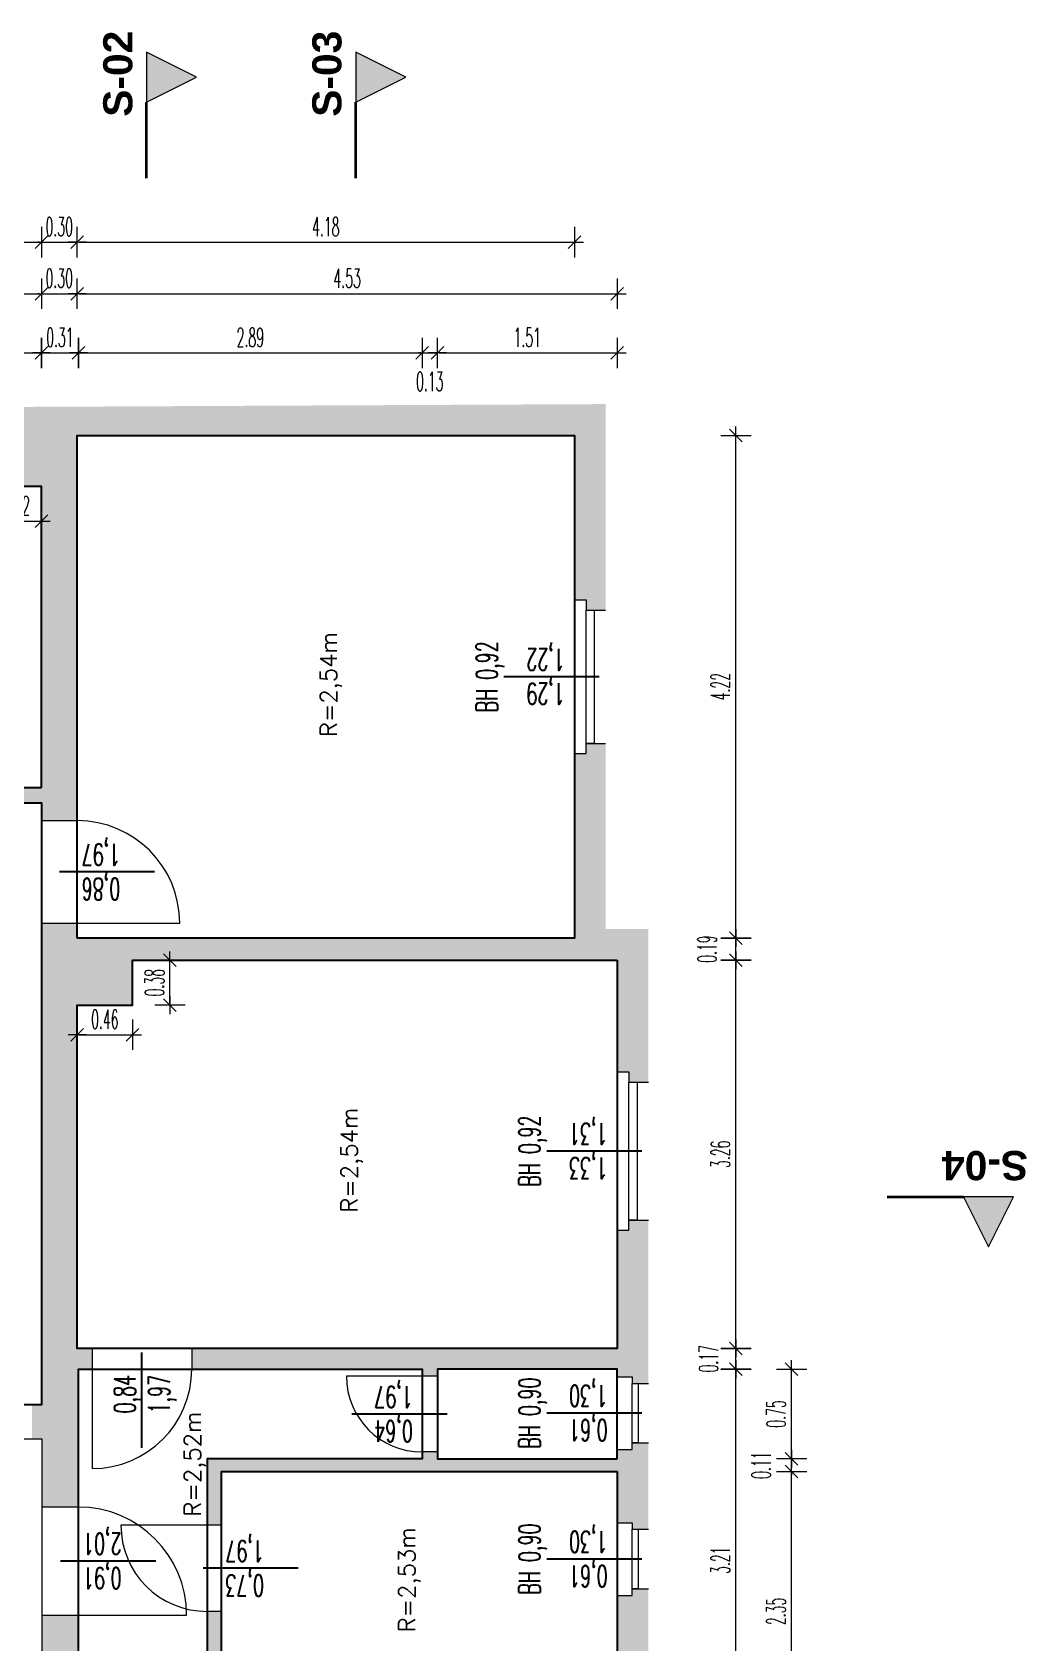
# Model space of a CAD drawing. Header units: metres. Extents: x -8.6 to 8, y -3.3 to 22.3.
# Drawn here: x -0.39 to 7.96, y 8.76 to 22.29 of the extents above; entities that cross this region are included whole.
import ezdxf
from ezdxf.enums import TextEntityAlignment as Align

# ---------------------------------------------------------------- set-up
doc = ezdxf.new("R2010")
doc.units = ezdxf.units.M
doc.header["$LTSCALE"] = 10
doc.header["$MEASUREMENT"] = 0
doc.linetypes.add('Schnittlinie', pattern=[0.6, 0.3, -0.15, 0, -0.15])
for name, color, linetype, lineweight in [('10_1OG Fenster', 7, 'Continuous', 18), ('10_1OG Treppe', 7, 'Continuous', 18), ('10_1OG Tür', 7, 'Continuous', 18), ('10_1OG W', 7, 'Continuous', 25), ('140_Raumbezeichnung', 7, 'Continuous', 15), ('40_Bemaßung', 7, 'Continuous', 15)]:
    doc.layers.add(name, color=color, linetype=linetype, lineweight=lineweight)
doc.layers.add('200_Schraffur_Wand', color=252, linetype='Continuous', lineweight=9, transparency=0.6)
for name, color, linetype in [('85 Schnitt Marker', 7, 'Continuous'), ('_Archi_Fenster', 7, 'Continuous'), ('Archi_Tür', 7, 'Continuous')]:
    doc.layers.add(name, color=color, linetype=linetype)
doc.styles.add('ERSTELLTER_STIL_2', font='arialbd.ttf')
doc.styles.add('SIMPLEX50', font='simplex.shx', dxfattribs={"width": 0.48})
doc.styles.get("Standard").update_dxf_attribs({"font": 'simplex.shx'})
doc.dimstyles.new('Meter_Bem Horizontal', dxfattribs={"dimtxt": 0.16, "dimasz": 0.015, "dimexe": 0, "dimexo": 0.1, "dimgap": 0.05, "dimtad": 1, "dimrnd": 0.01, "dimzin": 0, "dimdsep": 46, "dimtxsty": 'SIMPLEX50', "dimblk": 'Bempfeil', "dimcen": 0.125, "dimse1": 1, "dimse2": 1, "dimclre": 1, "dimadec": 0, "dimazin": 0, "dimtp": 102033525.0, "dimtm": 1, "dimtfac": 1, "dimtix": 1, "dimtmove": 2, "dimatfit": 3, "dimldrblk": 'Bempfeil', "dimfxl": 1, "dimtolj": 1, "dimtzin": 0, "dimlwd": -1, "dimarcsym": 0})

# ---------------------------------------------------------------- blocks, each defined once
blk = doc.blocks.new('Bempfeil')
at = {"color": 0, "linetype": 'ByBlock'}
for p, q in [((-5, 0), (5, 0)), ((-3.54, -3.54), (3.54, 3.54)), ((0, 8.5), (0, -8.5))]:
    blk.add_line(p, q, dxfattribs=at)
blk = doc.blocks.new('*D5')
at = {"layer": '40_Bemaßung', "color": 0, "transparency": 16777216}
blk.add_line((5.521, 7.863), (5.521, 11.043), dxfattribs=at)
at = {"layer": 'Defpoints', "color": 0, "transparency": 16777216}
for p in [(0, 11.058), (5.521, 11.058), (4.524, 7.848)]:
    blk.add_point(p, dxfattribs=at)
at = {"layer": '40_Bemaßung', "color": 0, "transparency": 16777216, "xscale": 0.015, "yscale": 0.015, "zscale": 0.015}
for p, rotation in [((5.521, 11.058), 90), ((5.521, 7.848), 270)]:
    blk.add_blockref('Bempfeil', p, dxfattribs=dict(at, rotation=rotation))
at = {"layer": '40_Bemaßung', "color": 0, "transparency": 16777216, "insert": (5.391, 9.453), "char_height": 0.16, "attachment_point": 5, "rotation": 90, "style": 'SIMPLEX50'}
blk.add_mtext('\\A1;3.21', dxfattribs=at)
blk = doc.blocks.new('*D6')
at = {"layer": '40_Bemaßung', "color": 0, "transparency": 16777216}
blk.add_line((5.521, 11.073), (5.521, 11.217), dxfattribs=at)
at = {"layer": 'Defpoints', "color": 0, "transparency": 16777216}
for p in [(-0.011, 11.232), (5.521, 11.232), (0, 11.058)]:
    blk.add_point(p, dxfattribs=at)
at = {"layer": '40_Bemaßung', "color": 0, "transparency": 16777216, "xscale": 0.015, "yscale": 0.015, "zscale": 0.015}
for p, rotation in [((5.521, 11.232), 90), ((5.521, 11.058), 270)]:
    blk.add_blockref('Bempfeil', p, dxfattribs=dict(at, rotation=rotation))
at = {"layer": '40_Bemaßung', "color": 0, "transparency": 16777216, "insert": (5.291, 11.145), "char_height": 0.16, "attachment_point": 5, "rotation": 90, "style": 'SIMPLEX50'}
blk.add_mtext('\\A1;0.17', dxfattribs=at)
blk = doc.blocks.new('*D7')
at = {"layer": '40_Bemaßung', "color": 0, "transparency": 16777216}
blk.add_line((5.521, 11.247), (5.521, 14.476), dxfattribs=at)
at = {"layer": 'Defpoints', "color": 0, "transparency": 16777216}
for p in [(4.524, 14.491), (5.521, 14.491), (-0.011, 11.232)]:
    blk.add_point(p, dxfattribs=at)
at = {"layer": '40_Bemaßung', "color": 0, "transparency": 16777216, "xscale": 0.015, "yscale": 0.015, "zscale": 0.015}
for p, rotation in [((5.521, 14.491), 90), ((5.521, 11.232), 270)]:
    blk.add_blockref('Bempfeil', p, dxfattribs=dict(at, rotation=rotation))
at = {"layer": '40_Bemaßung', "color": 0, "transparency": 16777216, "insert": (5.391, 12.862), "char_height": 0.16, "attachment_point": 5, "rotation": 90, "style": 'SIMPLEX50'}
blk.add_mtext('\\A1;3.26', dxfattribs=at)
blk = doc.blocks.new('*D8')
at = {"layer": '40_Bemaßung', "color": 0, "transparency": 16777216}
blk.add_line((5.521, 14.506), (5.521, 14.663), dxfattribs=at)
at = {"layer": 'Defpoints', "color": 0, "transparency": 16777216}
for p in [(-0.011, 14.678), (5.521, 14.678), (4.524, 14.491)]:
    blk.add_point(p, dxfattribs=at)
at = {"layer": '40_Bemaßung', "color": 0, "transparency": 16777216, "xscale": 0.015, "yscale": 0.015, "zscale": 0.015}
for p, rotation in [((5.521, 14.678), 90), ((5.521, 14.491), 270)]:
    blk.add_blockref('Bempfeil', p, dxfattribs=dict(at, rotation=rotation))
at = {"layer": '40_Bemaßung', "color": 0, "transparency": 16777216, "insert": (5.279, 14.585), "char_height": 0.16, "attachment_point": 5, "rotation": 90, "style": 'SIMPLEX50'}
blk.add_mtext('\\A1;0.19', dxfattribs=at)
blk = doc.blocks.new('*D9')
at = {"layer": '40_Bemaßung', "color": 0, "transparency": 16777216}
blk.add_line((5.521, 14.693), (5.521, 18.884), dxfattribs=at)
at = {"layer": 'Defpoints', "color": 0, "transparency": 16777216}
for p in [(-0.011, 18.899), (5.521, 18.899), (-0.011, 14.678)]:
    blk.add_point(p, dxfattribs=at)
at = {"layer": '40_Bemaßung', "color": 0, "transparency": 16777216, "xscale": 0.015, "yscale": 0.015, "zscale": 0.015}
for p, rotation in [((5.521, 18.899), 90), ((5.521, 14.678), 270)]:
    blk.add_blockref('Bempfeil', p, dxfattribs=dict(at, rotation=rotation))
at = {"layer": '40_Bemaßung', "color": 0, "transparency": 16777216, "insert": (5.391, 16.789), "char_height": 0.16, "attachment_point": 5, "rotation": 90, "style": 'SIMPLEX50'}
blk.add_mtext('\\A1;4.22', dxfattribs=at)
blk = doc.blocks.new('*D12')
at = {"layer": '40_Bemaßung', "color": 0, "transparency": 16777216}
blk.add_line((0.004, 13.866), (0.438, 13.866), dxfattribs=at)
at = {"layer": 'Defpoints', "color": 0, "transparency": 16777216}
for p in [(-0.011, 14.115), (0.453, 14.115), (0.453, 13.866)]:
    blk.add_point(p, dxfattribs=at)
at = {"layer": '40_Bemaßung', "color": 0, "transparency": 16777216, "xscale": 0.015, "yscale": 0.015, "zscale": 0.015, "rotation": 180}
blk.add_blockref('Bempfeil', (-0.011, 13.866), dxfattribs=at)
at = {"layer": '40_Bemaßung', "color": 0, "transparency": 16777216, "xscale": 0.015, "yscale": 0.015, "zscale": 0.015}
blk.add_blockref('Bempfeil', (0.453, 13.866), dxfattribs=at)
at = {"layer": '40_Bemaßung', "color": 0, "transparency": 16777216, "insert": (0.221, 13.996), "char_height": 0.16, "attachment_point": 5, "style": 'SIMPLEX50'}
blk.add_mtext('\\A1;0.46', dxfattribs=at)
blk = doc.blocks.new('*D13')
at = {"layer": '40_Bemaßung', "color": 0, "transparency": 16777216}
blk.add_line((0.768, 14.13), (0.768, 14.476), dxfattribs=at)
at = {"layer": 'Defpoints', "color": 0, "transparency": 16777216}
for p in [(0.453, 14.491), (0.768, 14.491), (0.453, 14.115)]:
    blk.add_point(p, dxfattribs=at)
at = {"layer": '40_Bemaßung', "color": 0, "transparency": 16777216, "xscale": 0.015, "yscale": 0.015, "zscale": 0.015}
for p, rotation in [((0.768, 14.491), 90), ((0.768, 14.115), 270)]:
    blk.add_blockref('Bempfeil', p, dxfattribs=dict(at, rotation=rotation))
at = {"layer": '40_Bemaßung', "color": 0, "transparency": 16777216, "insert": (0.638, 14.303), "char_height": 0.16, "attachment_point": 5, "rotation": 90, "style": 'SIMPLEX50'}
blk.add_mtext('\\A1;0.38', dxfattribs=at)
blk = doc.blocks.new('*D14')
at = {"layer": '40_Bemaßung', "color": 0, "transparency": 16777216}
blk.add_line((5.988, 7.863), (5.988, 10.183), dxfattribs=at)
at = {"layer": 'Defpoints', "color": 0, "transparency": 16777216}
for p in [(4.524, 10.198), (5.988, 10.198), (4.524, 7.848)]:
    blk.add_point(p, dxfattribs=at)
at = {"layer": '40_Bemaßung', "color": 0, "transparency": 16777216, "xscale": 0.015, "yscale": 0.015, "zscale": 0.015}
for p, rotation in [((5.988, 10.198), 90), ((5.988, 7.848), 270)]:
    blk.add_blockref('Bempfeil', p, dxfattribs=dict(at, rotation=rotation))
at = {"layer": '40_Bemaßung', "color": 0, "transparency": 16777216, "insert": (5.858, 9.023), "char_height": 0.16, "attachment_point": 5, "rotation": 90, "style": 'SIMPLEX50'}
blk.add_mtext('\\A1;2.35', dxfattribs=at)
blk = doc.blocks.new('*D15')
at = {"layer": '40_Bemaßung', "color": 0, "transparency": 16777216}
for p, q in [((5.988, 10.319), (5.988, 10.334)), ((5.988, 10.198), (5.988, 10.304)), ((5.988, 10.183), (5.988, 10.168))]:
    blk.add_line(p, q, dxfattribs=at)
at = {"layer": 'Defpoints', "color": 0, "transparency": 16777216}
for p in [(4.524, 10.304), (5.988, 10.304), (4.524, 10.198)]:
    blk.add_point(p, dxfattribs=at)
at = {"layer": '40_Bemaßung', "color": 0, "transparency": 16777216, "xscale": 0.015, "yscale": 0.015, "zscale": 0.015}
for p, rotation in [((5.988, 10.304), 270), ((5.988, 10.198), 90)]:
    blk.add_blockref('Bempfeil', p, dxfattribs=dict(at, rotation=rotation))
at = {"layer": '40_Bemaßung', "color": 0, "transparency": 16777216, "insert": (5.733, 10.251), "char_height": 0.16, "attachment_point": 5, "rotation": 90, "style": 'SIMPLEX50'}
blk.add_mtext('\\A1;0.11', dxfattribs=at)
blk = doc.blocks.new('*D16')
at = {"layer": '40_Bemaßung', "color": 0, "transparency": 16777216}
blk.add_line((5.988, 10.319), (5.988, 11.043), dxfattribs=at)
at = {"layer": 'Defpoints', "color": 0, "transparency": 16777216}
for p in [(4.524, 11.058), (5.988, 11.058), (4.524, 10.304)]:
    blk.add_point(p, dxfattribs=at)
at = {"layer": '40_Bemaßung', "color": 0, "transparency": 16777216, "xscale": 0.015, "yscale": 0.015, "zscale": 0.015}
for p, rotation in [((5.988, 11.058), 90), ((5.988, 10.304), 270)]:
    blk.add_blockref('Bempfeil', p, dxfattribs=dict(at, rotation=rotation))
at = {"layer": '40_Bemaßung', "color": 0, "transparency": 16777216, "insert": (5.858, 10.681), "char_height": 0.16, "attachment_point": 5, "rotation": 90, "style": 'SIMPLEX50'}
blk.add_mtext('\\A1;0.75', dxfattribs=at)
blk = doc.blocks.new('fenster')
at = {"layer": '_Archi_Fenster', "color": 0}
blk.add_line((0, -0.45), (0, 0.35), dxfattribs=at)
at = {"layer": '_Archi_Fenster', "color": 0, "style": 'SIMPLEX50', "width": 0.6}
blk.add_attdef('BH', text='', height=0.18, dxfattribs=at).set_placement((0, 0.35), align=Align.BOTTOM_CENTER)
blk.add_attdef('LW', text='', height=0.18, rotation=90, dxfattribs=at).set_placement((0, 0), align=Align.BOTTOM_CENTER)
blk.add_attdef('LH', text='', height=0.18, rotation=90, dxfattribs=at).set_placement((0.054, 0), align=Align.TOP_CENTER)
blk = doc.blocks.new('*D44')
at = {"layer": '40_Bemaßung', "color": 0, "transparency": 16777216}
blk.add_line((-0.719, 18.18), (-0.327, 18.18), dxfattribs=at)
at = {"layer": 'Defpoints', "color": 0, "transparency": 16777216}
for p in [(-0.734, 18.471), (-0.312, 18.471), (-0.312, 18.18)]:
    blk.add_point(p, dxfattribs=at)
at = {"layer": '40_Bemaßung', "color": 0, "transparency": 16777216, "xscale": 0.015, "yscale": 0.015, "zscale": 0.015, "rotation": 180}
blk.add_blockref('Bempfeil', (-0.734, 18.18), dxfattribs=at)
at = {"layer": '40_Bemaßung', "color": 0, "transparency": 16777216, "xscale": 0.015, "yscale": 0.015, "zscale": 0.015}
blk.add_blockref('Bempfeil', (-0.312, 18.18), dxfattribs=at)
at = {"layer": '40_Bemaßung', "color": 0, "transparency": 16777216, "insert": (-0.523, 18.31), "char_height": 0.16, "attachment_point": 5, "style": 'SIMPLEX50'}
blk.add_mtext('\\A1;0.42', dxfattribs=at)
blk = doc.blocks.new('*D53')
at = {"layer": '40_Bemaßung', "color": 0, "transparency": 16777216}
blk.add_line((-3.302, 19.592), (-0.327, 19.592), dxfattribs=at)
at = {"layer": 'Defpoints', "color": 0, "transparency": 16777216}
for p in [(-0.312, 19.592), (-3.317, 11.531), (-0.312, 10.757)]:
    blk.add_point(p, dxfattribs=at)
at = {"layer": '40_Bemaßung', "color": 0, "transparency": 16777216, "xscale": 0.015, "yscale": 0.015, "zscale": 0.015, "rotation": 180}
blk.add_blockref('Bempfeil', (-3.317, 19.592), dxfattribs=at)
at = {"layer": '40_Bemaßung', "color": 0, "transparency": 16777216, "xscale": 0.015, "yscale": 0.015, "zscale": 0.015}
blk.add_blockref('Bempfeil', (-0.312, 19.592), dxfattribs=at)
at = {"layer": '40_Bemaßung', "color": 0, "transparency": 16777216, "insert": (-1.815, 19.722), "char_height": 0.16, "attachment_point": 5, "style": 'SIMPLEX50'}
blk.add_mtext('\\A1;3.00', dxfattribs=at)
blk = doc.blocks.new('*D54')
at = {"layer": '40_Bemaßung', "color": 0, "transparency": 16777216}
blk.add_line((-0.297, 19.592), (-0.015, 19.592), dxfattribs=at)
at = {"layer": 'Defpoints', "color": 0, "transparency": 16777216}
for p in [(0, 19.592), (0, 11.058), (-0.312, 10.757)]:
    blk.add_point(p, dxfattribs=at)
at = {"layer": '40_Bemaßung', "color": 0, "transparency": 16777216, "xscale": 0.015, "yscale": 0.015, "zscale": 0.015, "rotation": 180}
blk.add_blockref('Bempfeil', (-0.312, 19.592), dxfattribs=at)
at = {"layer": '40_Bemaßung', "color": 0, "transparency": 16777216, "xscale": 0.015, "yscale": 0.015, "zscale": 0.015}
blk.add_blockref('Bempfeil', (0, 19.592), dxfattribs=at)
at = {"layer": '40_Bemaßung', "color": 0, "transparency": 16777216, "insert": (-0.156, 19.722), "char_height": 0.16, "attachment_point": 5, "style": 'SIMPLEX50'}
blk.add_mtext('\\A1;0.31', dxfattribs=at)
blk = doc.blocks.new('*D55')
at = {"layer": '40_Bemaßung', "color": 0, "transparency": 16777216}
blk.add_line((0.015, 19.592), (2.871, 19.592), dxfattribs=at)
at = {"layer": 'Defpoints', "color": 0, "transparency": 16777216}
for p in [(2.886, 19.592), (0, 11.058), (2.886, 11.058)]:
    blk.add_point(p, dxfattribs=at)
at = {"layer": '40_Bemaßung', "color": 0, "transparency": 16777216, "xscale": 0.015, "yscale": 0.015, "zscale": 0.015, "rotation": 180}
blk.add_blockref('Bempfeil', (0, 19.592), dxfattribs=at)
at = {"layer": '40_Bemaßung', "color": 0, "transparency": 16777216, "xscale": 0.015, "yscale": 0.015, "zscale": 0.015}
blk.add_blockref('Bempfeil', (2.886, 19.592), dxfattribs=at)
at = {"layer": '40_Bemaßung', "color": 0, "transparency": 16777216, "insert": (1.443, 19.722), "char_height": 0.16, "attachment_point": 5, "style": 'SIMPLEX50'}
blk.add_mtext('\\A1;2.89', dxfattribs=at)
blk = doc.blocks.new('*D56')
at = {"layer": '40_Bemaßung', "color": 0, "transparency": 16777216}
for p, q in [((2.871, 19.592), (2.856, 19.592)), ((2.886, 19.592), (3.014, 19.592)), ((3.029, 19.592), (3.044, 19.592))]:
    blk.add_line(p, q, dxfattribs=at)
at = {"layer": 'Defpoints', "color": 0, "transparency": 16777216}
for p in [(3.014, 19.592), (2.886, 11.058), (3.014, 11.058)]:
    blk.add_point(p, dxfattribs=at)
at = {"layer": '40_Bemaßung', "color": 0, "transparency": 16777216, "xscale": 0.015, "yscale": 0.015, "zscale": 0.015}
blk.add_blockref('Bempfeil', (2.886, 19.592), dxfattribs=at)
at = {"layer": '40_Bemaßung', "color": 0, "transparency": 16777216, "xscale": 0.015, "yscale": 0.015, "zscale": 0.015, "rotation": 180}
blk.add_blockref('Bempfeil', (3.014, 19.592), dxfattribs=at)
at = {"layer": '40_Bemaßung', "color": 0, "transparency": 16777216, "insert": (2.95, 19.352), "char_height": 0.16, "attachment_point": 5, "style": 'SIMPLEX50'}
blk.add_mtext('\\A1;0.13', dxfattribs=at)
blk = doc.blocks.new('*D57')
at = {"layer": '40_Bemaßung', "color": 0, "transparency": 16777216}
blk.add_line((3.029, 19.592), (4.509, 19.592), dxfattribs=at)
at = {"layer": 'Defpoints', "color": 0, "transparency": 16777216}
for p in [(4.524, 19.592), (3.014, 11.058), (4.524, 11.058)]:
    blk.add_point(p, dxfattribs=at)
at = {"layer": '40_Bemaßung', "color": 0, "transparency": 16777216, "xscale": 0.015, "yscale": 0.015, "zscale": 0.015, "rotation": 180}
blk.add_blockref('Bempfeil', (3.014, 19.592), dxfattribs=at)
at = {"layer": '40_Bemaßung', "color": 0, "transparency": 16777216, "xscale": 0.015, "yscale": 0.015, "zscale": 0.015}
blk.add_blockref('Bempfeil', (4.524, 19.592), dxfattribs=at)
at = {"layer": '40_Bemaßung', "color": 0, "transparency": 16777216, "insert": (3.769, 19.722), "char_height": 0.16, "attachment_point": 5, "style": 'SIMPLEX50'}
blk.add_mtext('\\A1;1.51', dxfattribs=at)
blk = doc.blocks.new('*D60')
at = {"layer": '40_Bemaßung', "color": 0, "transparency": 16777216}
blk.add_line((-1.328, 20.089), (-0.327, 20.089), dxfattribs=at)
at = {"layer": 'Defpoints', "color": 0, "transparency": 16777216}
for p in [(-0.312, 20.089), (-1.343, 15.814), (-0.312, 15.814)]:
    blk.add_point(p, dxfattribs=at)
at = {"layer": '40_Bemaßung', "color": 0, "transparency": 16777216, "xscale": 0.015, "yscale": 0.015, "zscale": 0.015, "rotation": 180}
blk.add_blockref('Bempfeil', (-1.343, 20.089), dxfattribs=at)
at = {"layer": '40_Bemaßung', "color": 0, "transparency": 16777216, "xscale": 0.015, "yscale": 0.015, "zscale": 0.015}
blk.add_blockref('Bempfeil', (-0.312, 20.089), dxfattribs=at)
at = {"layer": '40_Bemaßung', "color": 0, "transparency": 16777216, "insert": (-0.828, 20.219), "char_height": 0.16, "attachment_point": 5, "style": 'SIMPLEX50'}
blk.add_mtext('\\A1;1.03', dxfattribs=at)
blk = doc.blocks.new('*D61')
at = {"layer": '40_Bemaßung', "color": 0, "transparency": 16777216}
for p, q in [((-0.327, 20.089), (-0.342, 20.089)), ((-0.312, 20.089), (-0.011, 20.089)), ((0.004, 20.089), (0.019, 20.089))]:
    blk.add_line(p, q, dxfattribs=at)
at = {"layer": 'Defpoints', "color": 0, "transparency": 16777216}
for p in [(-0.011, 20.089), (-0.312, 15.814), (-0.011, 14.115)]:
    blk.add_point(p, dxfattribs=at)
at = {"layer": '40_Bemaßung', "color": 0, "transparency": 16777216, "xscale": 0.015, "yscale": 0.015, "zscale": 0.015}
blk.add_blockref('Bempfeil', (-0.312, 20.089), dxfattribs=at)
at = {"layer": '40_Bemaßung', "color": 0, "transparency": 16777216, "xscale": 0.015, "yscale": 0.015, "zscale": 0.015, "rotation": 180}
blk.add_blockref('Bempfeil', (-0.011, 20.089), dxfattribs=at)
at = {"layer": '40_Bemaßung', "color": 0, "transparency": 16777216, "insert": (-0.162, 20.219), "char_height": 0.16, "attachment_point": 5, "style": 'SIMPLEX50'}
blk.add_mtext('\\A1;0.30', dxfattribs=at)
blk = doc.blocks.new('*D62')
at = {"layer": '40_Bemaßung', "color": 0, "transparency": 16777216}
blk.add_line((0.004, 20.089), (4.509, 20.089), dxfattribs=at)
at = {"layer": 'Defpoints', "color": 0, "transparency": 16777216}
for p in [(4.524, 20.089), (4.524, 14.491), (-0.011, 14.115)]:
    blk.add_point(p, dxfattribs=at)
at = {"layer": '40_Bemaßung', "color": 0, "transparency": 16777216, "xscale": 0.015, "yscale": 0.015, "zscale": 0.015, "rotation": 180}
blk.add_blockref('Bempfeil', (-0.011, 20.089), dxfattribs=at)
at = {"layer": '40_Bemaßung', "color": 0, "transparency": 16777216, "xscale": 0.015, "yscale": 0.015, "zscale": 0.015}
blk.add_blockref('Bempfeil', (4.524, 20.089), dxfattribs=at)
at = {"layer": '40_Bemaßung', "color": 0, "transparency": 16777216, "insert": (2.256, 20.219), "char_height": 0.16, "attachment_point": 5, "style": 'SIMPLEX50'}
blk.add_mtext('\\A1;4.53', dxfattribs=at)
blk = doc.blocks.new('*D63')
at = {"layer": '40_Bemaßung', "color": 0, "transparency": 16777216}
blk.add_line((-4.709, 20.522), (-0.327, 20.522), dxfattribs=at)
at = {"layer": 'Defpoints', "color": 0, "transparency": 16777216}
for p in [(-0.312, 20.522), (-4.724, 18.857), (-0.312, 17.206)]:
    blk.add_point(p, dxfattribs=at)
at = {"layer": '40_Bemaßung', "color": 0, "transparency": 16777216, "xscale": 0.015, "yscale": 0.015, "zscale": 0.015, "rotation": 180}
blk.add_blockref('Bempfeil', (-4.724, 20.522), dxfattribs=at)
at = {"layer": '40_Bemaßung', "color": 0, "transparency": 16777216, "xscale": 0.015, "yscale": 0.015, "zscale": 0.015}
blk.add_blockref('Bempfeil', (-0.312, 20.522), dxfattribs=at)
at = {"layer": '40_Bemaßung', "color": 0, "transparency": 16777216, "insert": (-2.518, 20.652), "char_height": 0.16, "attachment_point": 5, "style": 'SIMPLEX50'}
blk.add_mtext('\\A1;4.41', dxfattribs=at)
blk = doc.blocks.new('*D64')
at = {"layer": '40_Bemaßung', "color": 0, "transparency": 16777216}
for p, q in [((-0.327, 20.522), (-0.342, 20.522)), ((-0.312, 20.522), (-0.011, 20.522)), ((0.004, 20.522), (0.019, 20.522))]:
    blk.add_line(p, q, dxfattribs=at)
at = {"layer": 'Defpoints', "color": 0, "transparency": 16777216}
for p in [(-0.011, 20.522), (-0.011, 18.899), (-0.312, 17.206)]:
    blk.add_point(p, dxfattribs=at)
at = {"layer": '40_Bemaßung', "color": 0, "transparency": 16777216, "xscale": 0.015, "yscale": 0.015, "zscale": 0.015}
blk.add_blockref('Bempfeil', (-0.312, 20.522), dxfattribs=at)
at = {"layer": '40_Bemaßung', "color": 0, "transparency": 16777216, "xscale": 0.015, "yscale": 0.015, "zscale": 0.015, "rotation": 180}
blk.add_blockref('Bempfeil', (-0.011, 20.522), dxfattribs=at)
at = {"layer": '40_Bemaßung', "color": 0, "transparency": 16777216, "insert": (-0.162, 20.652), "char_height": 0.16, "attachment_point": 5, "style": 'SIMPLEX50'}
blk.add_mtext('\\A1;0.30', dxfattribs=at)
blk = doc.blocks.new('*D65')
at = {"layer": '40_Bemaßung', "color": 0, "transparency": 16777216}
blk.add_line((0.004, 20.522), (4.15, 20.522), dxfattribs=at)
at = {"layer": 'Defpoints', "color": 0, "transparency": 16777216}
for p in [(4.165, 20.522), (-0.011, 18.899), (4.165, 18.899)]:
    blk.add_point(p, dxfattribs=at)
at = {"layer": '40_Bemaßung', "color": 0, "transparency": 16777216, "xscale": 0.015, "yscale": 0.015, "zscale": 0.015, "rotation": 180}
blk.add_blockref('Bempfeil', (-0.011, 20.522), dxfattribs=at)
at = {"layer": '40_Bemaßung', "color": 0, "transparency": 16777216, "xscale": 0.015, "yscale": 0.015, "zscale": 0.015}
blk.add_blockref('Bempfeil', (4.165, 20.522), dxfattribs=at)
at = {"layer": '40_Bemaßung', "color": 0, "transparency": 16777216, "insert": (2.077, 20.652), "char_height": 0.16, "attachment_point": 5, "style": 'SIMPLEX50'}
blk.add_mtext('\\A1;4.18', dxfattribs=at)

msp = doc.modelspace()

# ---------------------------------------------------------------- hatches: boundary and pattern name
at = {"layer": '200_Schraffur_Wand'}
h = msp.add_hatch(color=256, dxfattribs=at)
h.dxf.hatch_style = 1
h.paths.add_polyline_path([(-4.724, 0), (-4.724, 0.703), (-4.856, 0.703), (-4.856, 0.788), (-4.986, 0.788), (-4.986, -0.262), (4.415, -0.262), (4.415, 1.454), (4.262, 1.454), (4.262, 1.368), (4.153, 1.368), (4.153, 0), (0, 0), (0, 4.22), (0.808, 4.22), (0.808, 4.423), (0.466, 4.423), (0.466, 4.789), (0, 4.789), (0, 7.688), (0.132, 7.688), (0.132, 7.848), (0, 7.848), (0, 8.992), (-0.308, 8.992), (-0.308, 8.391), (-0.389, 8.391), (-0.389, 8.092), (-0.312, 8.092), (-0.312, 3.064), (-0.454, 3.064), (-0.454, 2.94), (-0.312, 2.94), (-0.312, 0.384), (-0.704, 0.384), (-0.704, 0)])
h.paths.add_polyline_path([(-5.163, 4.902), (-5.163, 2.803), (-4.986, 2.803), (-4.986, 1.907), (-4.856, 1.907), (-4.856, 1.993), (-4.724, 1.993), (-4.724, 2.94), (-1.179, 2.94), (-1.179, 3.064), (-1.343, 3.064), (-1.343, 5.004), (-1.464, 5.004), (-1.464, 3.064), (-4.901, 3.064), (-4.901, 4.846), (-5, 4.846), (-5, 4.902)])
h.paths.add_polyline_path([(-5, 6.158), (-5, 6.213), (-5.163, 6.213), (-5.163, 5.401), (-5, 5.401), (-5, 5.456), (-4.901, 5.456), (-4.901, 6.158)])
h.paths.add_polyline_path([(-5.163, 7.435), (-5.163, 6.712), (-5, 6.712), (-5, 6.768), (-4.901, 6.768), (-4.901, 7.22), (-1.914, 7.22), (-1.914, 6.789), (-1.464, 6.789), (-1.464, 5.835), (-1.343, 5.835), (-1.343, 7.399), (-1.464, 7.399), (-1.464, 7.329), (-4.901, 7.329), (-4.901, 7.38), (-5, 7.38), (-5, 7.435)])
h.paths.add_polyline_path([(-5.163, 10.874), (-5.163, 7.934), (-5, 7.934), (-5, 7.99), (-4.901, 7.99), (-4.901, 8.092), (-1.464, 8.092), (-1.464, 8.03), (-1.343, 8.03), (-1.343, 8.092), (-1.291, 8.092), (-1.291, 8.391), (-4.902, 8.391), (-4.902, 10.473), (-1.272, 10.473), (-1.272, 10.757), (-3.317, 10.757), (-3.317, 10.818), (-3.454, 10.818), (-3.454, 10.757), (-4.901, 10.757), (-4.901, 10.818), (-5, 10.818), (-5, 10.874)])
h.paths.add_polyline_path([(-5, 13.45), (-5, 13.506), (-5.163, 13.506), (-5.163, 12.626), (-5, 12.626), (-5, 12.681), (-4.901, 12.681), (-4.901, 13.45)])
h.paths.add_polyline_path([(-5.163, 12.127), (-5.163, 11.373), (-5, 11.373), (-5, 11.428), (-4.901, 11.428), (-4.901, 11.531), (-3.454, 11.531), (-3.454, 11.469), (-3.317, 11.469), (-3.317, 11.531), (-1.343, 11.531), (-1.343, 13.002), (-1.468, 13.002), (-1.468, 12.1), (-1.905, 12.1), (-1.905, 11.642), (-4.901, 11.642), (-4.901, 12.071), (-5, 12.071), (-5, 12.127)])
h.paths.add_polyline_path([(-5.163, 16.075), (-5.163, 14.005), (-5, 14.005), (-5, 14.06), (-4.901, 14.06), (-4.901, 15.814), (-1.468, 15.814), (-1.468, 13.837), (-1.343, 13.837), (-1.343, 15.814), (-1.219, 15.814), (-1.219, 15.941), (-4.724, 15.941), (-4.724, 16.846), (-4.856, 16.846), (-4.856, 16.932), (-4.986, 16.932), (-4.986, 16.075)])
h.paths.add_polyline_path([(-4.986, 19.117), (-4.986, 18.051), (-4.856, 18.051), (-4.856, 18.136), (-4.724, 18.136), (-4.724, 18.857), (-0.734, 18.857), (-0.734, 18.471), (-0.312, 18.471), (-0.312, 15.941), (-0.457, 15.941), (-0.457, 15.814), (-0.312, 15.814), (-0.312, 15.664), (-0.011, 15.664), (-0.011, 18.899), (4.165, 18.899), (4.165, 17.517), (4.262, 17.517), (4.262, 17.431), (4.427, 17.431), (4.427, 19.162)])
h.paths.add_polyline_path([(4.262, 16.312), (4.262, 16.227), (4.165, 16.227), (4.165, 14.678), (-0.011, 14.678), (-0.011, 14.803), (-0.312, 14.803), (-0.312, 10.757), (-0.39, 10.757), (-0.39, 10.473), (-0.308, 10.473), (-0.308, 9.901), (0, 9.901), (0, 11.058), (0.115, 11.058), (0.115, 11.232), (-0.011, 11.232), (-0.011, 14.115), (0.453, 14.115), (0.453, 14.491), (4.524, 14.491), (4.524, 13.554), (4.623, 13.554), (4.623, 13.469), (4.786, 13.469), (4.786, 14.753), (4.427, 14.753), (4.427, 16.312)])
h.paths.add_polyline_path([(4.524, 12.224), (4.524, 11.232), (0.951, 11.232), (0.951, 11.058), (2.886, 11.058), (2.886, 10.998), (3.014, 10.998), (3.014, 11.058), (4.524, 11.058), (4.524, 10.994), (4.651, 10.994), (4.651, 10.938), (4.786, 10.938), (4.786, 12.31), (4.623, 12.31), (4.623, 12.224)], flags=17)
h.paths.add_polyline_path([(4.651, 10.439), (4.651, 10.384), (4.524, 10.384), (4.524, 10.304), (3.014, 10.304), (3.014, 10.362), (2.886, 10.362), (2.886, 10.304), (1.081, 10.304), (1.081, 9.748), (1.202, 9.748), (1.202, 10.198), (4.524, 10.198), (4.524, 9.768), (4.651, 9.768), (4.651, 9.713), (4.786, 9.713), (4.786, 10.439)])
h.paths.add_polyline_path([(4.651, 9.214), (4.651, 9.158), (4.524, 9.158), (4.524, 8.464), (4.651, 8.464), (4.651, 8.408), (4.786, 8.408), (4.786, 9.214)])
h.paths.add_polyline_path([(4.524, 7.854), (4.524, 7.848), (1.202, 7.848), (1.202, 9.023), (1.081, 9.023), (1.081, 7.848), (0.956, 7.848), (0.956, 7.688), (4.524, 7.688), (4.525, 6.686), (4.624, 6.686), (4.624, 6.601), (4.787, 6.601), (4.786, 7.909), (4.651, 7.909), (4.651, 7.854)])
h.paths.add_polyline_path([(4.624, 5.481), (4.624, 5.396), (4.525, 5.396), (4.524, 4.423), (1.642, 4.423), (1.642, 4.22), (4.153, 4.22), (4.153, 2.658), (4.262, 2.658), (4.262, 2.573), (4.415, 2.573), (4.415, 4.161), (4.786, 4.161), (4.787, 5.481)])
at = {"layer": '85 Schnitt Marker', "linetype": 'Continuous', "lineweight": 0, "true_color": 0x000000}
for points in [[(0.571, 22.118), (0.571, 21.698), (0.991, 21.908)], [(2.328, 22.118), (2.328, 21.698), (2.748, 21.908)], [(7.851, 12.506), (7.431, 12.506), (7.641, 12.086)]]:
    msp.add_hatch(color=18, dxfattribs=at).paths.add_polyline_path(points)

# ---------------------------------------------------------------- linework, layer by layer
at = {"layer": '10_1OG Fenster'}
for points in [[(4.165, 17.517), (4.262, 17.517), (4.262, 17.431), (4.427, 17.431)], [(4.165, 16.227), (4.262, 16.227), (4.262, 16.312), (4.427, 16.312)], [(4.524, 13.554), (4.623, 13.554), (4.623, 13.469), (4.786, 13.469)], [(4.524, 12.224), (4.623, 12.224), (4.623, 12.31), (4.786, 12.31)], [(4.524, 10.994), (4.651, 10.994), (4.651, 10.938), (4.786, 10.938)], [(4.524, 10.384), (4.651, 10.384), (4.651, 10.439), (4.786, 10.439)], [(4.524, 9.768), (4.651, 9.768), (4.651, 9.713), (4.786, 9.713)], [(4.524, 9.158), (4.651, 9.158), (4.651, 9.214), (4.786, 9.214)]]:
    msp.add_lwpolyline(points, dxfattribs=at)
for points in [[(4.262, 16.312), (4.262, 17.431), (4.33, 17.431), (4.33, 16.312)], [(4.623, 12.31), (4.623, 13.469), (4.691, 13.469), (4.691, 12.31)], [(4.651, 10.439), (4.651, 10.938), (4.7, 10.938), (4.7, 10.439)], [(4.651, 9.214), (4.651, 9.713), (4.7, 9.713), (4.7, 9.214)]]:
    msp.add_lwpolyline(points, close=True, dxfattribs=at)
at = {"layer": '10_1OG Treppe'}
msp.add_lwpolyline([(-0.308, 10.473), (-0.308, 8.391), (-4.902, 8.391), (-4.902, 10.473)], close=True, dxfattribs=at)
at = {"layer": '10_1OG Tür'}
for points in [[(-0.312, 15.664), (-0.011, 15.664)], [(-0.312, 14.803), (0.85, 14.803)], [(0.115, 11.232), (0.115, 10.223)], [(0.951, 11.232), (0.951, 11.058)], [(3.014, 10.998), (2.25, 10.998)], [(3.014, 10.362), (2.886, 10.362)], [(-0.308, 9.901), (0, 9.901)], [(1.202, 9.748), (0.356, 9.748)], [(-0.308, 8.992), (0.908, 8.992)], [(1.202, 9.023), (1.081, 9.023)]]:
    msp.add_lwpolyline(points, dxfattribs=at)
for centre, radius, start, end in [((-0.011, 14.803), 0.861, 0, 90), ((0.115, 11.058), 0.836, 270, 0), ((2.886, 10.998), 0.636, 180, 270), ((0, 8.992), 0.908, 0, 90), ((1.081, 9.748), 0.725, 180, 270)]:
    msp.add_arc(centre, radius, start, end, dxfattribs=at)
at = {"layer": '10_1OG W'}
for points in [[(-0.312, 15.941), (-0.312, 18.471), (-0.734, 18.471), (-0.734, 18.857), (-4.724, 18.857), (-4.724, 15.941)], [(-0.011, 14.678), (-0.011, 18.899), (4.165, 18.899), (4.165, 14.678)], [(-3.317, 10.757), (-3.317, 11.531), (-1.343, 11.531), (-1.343, 15.814), (-0.312, 15.814), (-0.312, 10.757)], [(4.524, 14.491), (4.524, 11.232), (-0.011, 11.232), (-0.011, 14.115), (0.453, 14.115), (0.453, 14.491)], [(1.081, 7.848), (0, 7.848), (0, 11.058), (2.886, 11.058), (2.886, 10.304), (1.081, 10.304)], [(4.524, 10.304), (4.524, 11.058), (3.014, 11.058), (3.014, 10.304)], [(4.524, 10.198), (4.524, 7.848), (1.202, 7.848), (1.202, 10.198)]]:
    msp.add_lwpolyline(points, close=True, dxfattribs=at)
at = {"layer": '85 Schnitt Marker', "color": 7, "linetype": 'Schnittlinie', "lineweight": 35}
for p, q in [((0.571, 21.059), (0.571, 21.698)), ((2.328, 21.059), (2.328, 21.698)), ((6.792, 12.506), (7.431, 12.506))]:
    msp.add_line(p, q, dxfattribs=at)
at = {"layer": '85 Schnitt Marker', "color": 7, "linetype": 'Continuous', "lineweight": 13, "flags": 128}
for points in [[(0.571, 22.118), (0.571, 21.698), (0.991, 21.908)], [(2.328, 22.118), (2.328, 21.698), (2.748, 21.908)], [(7.851, 12.506), (7.431, 12.506), (7.641, 12.086)]]:
    msp.add_lwpolyline(points, close=True, dxfattribs=at)

# ---------------------------------------------------------------- block references
at = {"layer": '_Archi_Fenster', "lineweight": 18}
ref = msp.add_blockref('fenster', (3.923, 16.872), dxfattribs=dict(at, rotation=90))
ref.add_attrib('LW', '1,29', dxfattribs={"layer": '0', "color": 0, "height": 0.18, "rotation": 180, "style": 'SIMPLEX50', "width": 0.6}).set_placement((3.923, 16.872), align=Align.BOTTOM_CENTER)
ref.add_attrib('LH', '1,22', dxfattribs={"layer": '0', "color": 0, "height": 0.18, "rotation": 180, "style": 'SIMPLEX50', "width": 0.6}).set_placement((3.923, 16.926), align=Align.TOP_CENTER)
ref.add_attrib('BH', 'BH 0,92', dxfattribs={"layer": '0', "color": 0, "height": 0.18, "rotation": 90, "style": 'SIMPLEX50', "width": 0.6}).set_placement((3.573, 16.872), align=Align.BOTTOM_CENTER)
ref = msp.add_blockref('fenster', (4.282, 12.889), dxfattribs=dict(at, rotation=90))
ref.add_attrib('LW', '1,33', dxfattribs={"layer": '0', "color": 0, "height": 0.18, "rotation": 180, "style": 'SIMPLEX50', "width": 0.6}).set_placement((4.282, 12.889), align=Align.BOTTOM_CENTER)
ref.add_attrib('LH', '1,31', dxfattribs={"layer": '0', "color": 0, "height": 0.18, "rotation": 180, "style": 'SIMPLEX50', "width": 0.6}).set_placement((4.282, 12.943), align=Align.TOP_CENTER)
ref.add_attrib('BH', 'BH 0,92', dxfattribs={"layer": '0', "color": 0, "height": 0.18, "rotation": 90, "style": 'SIMPLEX50', "width": 0.6}).set_placement((3.932, 12.889), align=Align.BOTTOM_CENTER)
ref = msp.add_blockref('fenster', (4.282, 10.689), dxfattribs=dict(at, rotation=90))
ref.add_attrib('LW', '0,61', dxfattribs={"layer": '0', "color": 0, "height": 0.18, "rotation": 180, "style": 'SIMPLEX50', "width": 0.6}).set_placement((4.282, 10.689), align=Align.BOTTOM_CENTER)
ref.add_attrib('LH', '1,30', dxfattribs={"layer": '0', "color": 0, "height": 0.18, "rotation": 180, "style": 'SIMPLEX50', "width": 0.6}).set_placement((4.282, 10.743), align=Align.TOP_CENTER)
ref.add_attrib('BH', 'BH 0,90', dxfattribs={"layer": '0', "color": 0, "height": 0.18, "rotation": 90, "style": 'SIMPLEX50', "width": 0.6}).set_placement((3.932, 10.689), align=Align.BOTTOM_CENTER)
ref = msp.add_blockref('fenster', (4.282, 9.463), dxfattribs=dict(at, rotation=90))
ref.add_attrib('LW', '0,61', dxfattribs={"layer": '0', "color": 0, "height": 0.18, "rotation": 180, "style": 'SIMPLEX50', "width": 0.6}).set_placement((4.282, 9.463), align=Align.BOTTOM_CENTER)
ref.add_attrib('LH', '1,30', dxfattribs={"layer": '0', "color": 0, "height": 0.18, "rotation": 180, "style": 'SIMPLEX50', "width": 0.6}).set_placement((4.282, 9.517), align=Align.TOP_CENTER)
ref.add_attrib('BH', 'BH 0,90', dxfattribs={"layer": '0', "color": 0, "height": 0.18, "rotation": 90, "style": 'SIMPLEX50', "width": 0.6}).set_placement((3.932, 9.463), align=Align.BOTTOM_CENTER)
at = {"layer": 'Archi_Tür', "lineweight": 18}
ref = msp.add_blockref('fenster', (0.189, 15.234), dxfattribs=dict(at, rotation=90))
ref.add_attrib('LW', '0,86', dxfattribs={"layer": '0', "color": 0, "height": 0.18, "rotation": 180, "style": 'SIMPLEX50', "width": 0.6}).set_placement((0.189, 15.234), align=Align.BOTTOM_CENTER)
ref.add_attrib('LH', '1,97', dxfattribs={"layer": '0', "color": 0, "height": 0.18, "rotation": 180, "style": 'SIMPLEX50', "width": 0.6}).set_placement((0.189, 15.288), align=Align.TOP_CENTER)
ref = msp.add_blockref('fenster', (0.533, 10.848), dxfattribs=at)
ref.add_attrib('LW', '0,84', dxfattribs={"layer": '0', "color": 0, "height": 0.18, "rotation": 90, "style": 'SIMPLEX50', "width": 0.6}).set_placement((0.533, 10.848), align=Align.BOTTOM_CENTER)
ref.add_attrib('LH', '1,97', dxfattribs={"layer": '0', "color": 0, "height": 0.18, "rotation": 90, "style": 'SIMPLEX50', "width": 0.6}).set_placement((0.587, 10.848), align=Align.TOP_CENTER)
ref = msp.add_blockref('fenster', (2.646, 10.68), dxfattribs=dict(at, rotation=90))
ref.add_attrib('LW', '0,64', dxfattribs={"layer": '0', "color": 0, "height": 0.18, "rotation": 180, "style": 'SIMPLEX50', "width": 0.6}).set_placement((2.646, 10.68), align=Align.BOTTOM_CENTER)
ref.add_attrib('LH', '1,97', dxfattribs={"layer": '0', "color": 0, "height": 0.18, "rotation": 180, "style": 'SIMPLEX50', "width": 0.6}).set_placement((2.646, 10.734), align=Align.TOP_CENTER)
ref = msp.add_blockref('fenster', (0.2, 9.446), dxfattribs=dict(at, rotation=90))
ref.add_attrib('LW', '0,91', dxfattribs={"layer": '0', "color": 0, "height": 0.18, "rotation": 180, "style": 'SIMPLEX50', "width": 0.6}).set_placement((0.2, 9.446), align=Align.BOTTOM_CENTER)
ref.add_attrib('LH', '2,01', dxfattribs={"layer": '0', "color": 0, "height": 0.18, "rotation": 180, "style": 'SIMPLEX50', "width": 0.6}).set_placement((0.2, 9.5), align=Align.TOP_CENTER)
ref = msp.add_blockref('fenster', (1.396, 9.385), dxfattribs=dict(at, rotation=90))
ref.add_attrib('LW', '0,73', dxfattribs={"layer": '0', "color": 0, "height": 0.18, "rotation": 180, "style": 'SIMPLEX50', "width": 0.6}).set_placement((1.396, 9.385), align=Align.BOTTOM_CENTER)
ref.add_attrib('LH', '1,97', dxfattribs={"layer": '0', "color": 0, "height": 0.18, "rotation": 180, "style": 'SIMPLEX50', "width": 0.6}).set_placement((1.396, 9.439), align=Align.TOP_CENTER)

# ---------------------------------------------------------------- texts
at = {"layer": '140_Raumbezeichnung'}
for s, p in [('R=2,54m', (2.1, 16.806)), ('R=2,54m', (2.274, 12.812)), ('R=2,52m', (0.957, 10.26)), ('R=2,53m', (2.758, 9.288))]:
    msp.add_text(s, height=0.14, rotation=90, dxfattribs=at).set_placement(p, align=Align.MIDDLE_CENTER)
at = {"layer": '85 Schnitt Marker', "color": 7, "lineweight": 13, "char_height": 0.245, "attachment_point": 7, "style": 'ERSTELLTER_STIL_2'}
for s, insert, rotation in [('\\A1;\\pxql,t0;S-02', (0.456, 21.575), 90), ('\\A1;\\pxql,t0;S-03', (2.212, 21.575), 90), ('\\A1;\\pxql,t0;S-04', (7.974, 12.893), 180)]:
    msp.add_mtext(s, dxfattribs=dict(at, insert=insert, rotation=rotation))

# ---------------------------------------------------------------- dimensions: what is measured, and where the dimension line sits
at = {"layer": '40_Bemaßung'}
for base, p1, p2, angle, picture, middle in [((-0.312, 20.522), (-4.724, 18.857), (-0.312, 17.206), 180, '*D63', (-2.518, 20.652)), ((-0.011, 20.522), (-0.312, 17.206), (-0.011, 18.899), 180, '*D64', (-0.162, 20.652)), ((4.165, 20.522), (-0.011, 18.899), (4.165, 18.899), 180, '*D65', (2.077, 20.652)), ((-0.312, 20.089), (-1.343, 15.814), (-0.312, 15.814), 180, '*D60', (-0.828, 20.219)), ((-0.011, 20.089), (-0.312, 15.814), (-0.011, 14.115), 180, '*D61', (-0.162, 20.219)), ((4.523927, 20.089007), (-0.011069, 14.114954), (4.523927, 14.491421), 180, '*D62', (2.256429, 20.219007)), ((-0.3123, 19.5923), (-3.3168, 11.5312), (-0.3123, 10.7574), 180, '*D53', (-1.8145, 19.7223)), ((0, 19.592), (-0.312, 10.757), (0, 11.058), 180, '*D54', (-0.156, 19.722)), ((2.886, 19.592), (0, 11.058), (2.886, 11.058), 180, '*D55', (1.443, 19.722)), ((4.524, 19.592), (3.014, 11.058), (4.524, 11.058), 180, '*D57', (3.769, 19.722)), ((5.521, 18.899), (-0.011, 14.678), (-0.011, 18.899), 90, '*D9', (5.391, 16.789)), ((-0.312, 18.18), (-0.734, 18.471), (-0.312, 18.471), 180, '*D44', (-0.523, 18.31)), ((5.521, 14.491), (-0.011, 11.232), (4.524, 14.491), 90, '*D7', (5.391, 12.862)), ((0.768, 14.491), (0.453, 14.115), (0.453, 14.491), 90, '*D13', (0.638, 14.303)), ((0.453, 13.866), (-0.011, 14.115), (0.453, 14.115), 180, '*D12', (0.221, 13.996)), ((5.521, 11.058), (4.524, 7.848), (0, 11.058), 90, '*D5', (5.391, 9.453)), ((5.988, 11.058), (4.524, 10.304), (4.524, 11.058), 90, '*D16', (5.858, 10.681)), ((5.988, 10.198), (4.524, 7.848), (4.524, 10.198), 90, '*D14', (5.858, 9.023))]:
    dim = msp.add_linear_dim(base=base, p1=p1, p2=p2, angle=angle, dimstyle='Meter_Bem Horizontal', dxfattribs=at)
    dim.commit()
    dim.dimension.update_dxf_attribs({"geometry": picture, "text_midpoint": middle})
for base, p1, p2, angle, picture, middle in [((3.014, 19.592), (2.886, 11.058), (3.014, 11.058), 180, '*D56', (2.95, 19.352)), ((5.521, 14.678), (4.524, 14.491), (-0.011, 14.678), 90, '*D8', (5.279, 14.585)), ((5.521, 11.232), (0, 11.058), (-0.011, 11.232), 90, '*D6', (5.291, 11.145)), ((5.988, 10.304), (4.524, 10.198), (4.524, 10.304), 90, '*D15', (5.733, 10.251))]:
    dim = msp.add_linear_dim(base=base, p1=p1, p2=p2, angle=angle, dimstyle='Meter_Bem Horizontal', dxfattribs=at)
    dim.commit()
    dim.dimension.update_dxf_attribs({"geometry": picture, "text_midpoint": middle, "dimtype": 160})

doc.saveas('drawing.dxf')
